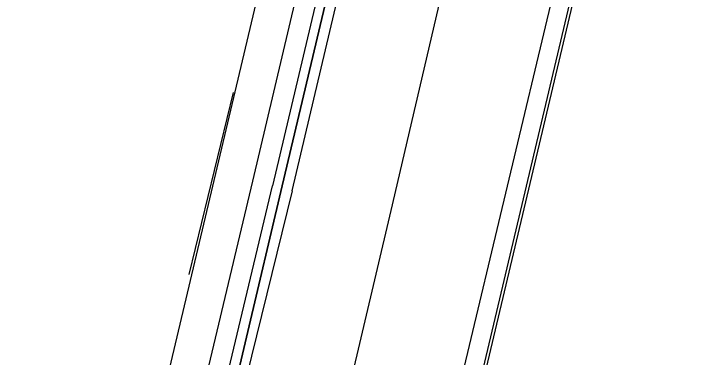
# Model space of a CAD drawing. Header units: feet. Extents: x -84 to 198, y -22 to 181.
# Drawn here: x 116.247 to 118.121, y 72.871 to 73.804 of the extents above; entities that cross this region are included whole.
import ezdxf

# ---------------------------------------------------------------- set-up
doc = ezdxf.new("R2010")
doc.units = ezdxf.units.FT
doc.layers.add('A-LINEA', color=7, linetype='CONTINUOUS')

msp = doc.modelspace()

# ---------------------------------------------------------------- linework, layer by layer
at = {"layer": 'A-LINEA'}
for p, q in [((121.8, 90.9511), (114.5867, 60.4578)), ((117.2133, 75.1511), (115.5733, 68.2178)), ((117.9733, 74.9778), (116.32, 68.0444)), ((116.8933, 73.3511), (117.28, 74.9911)), ((116.84, 73.5911), (116.72, 73.0978))]:
    msp.add_line(p, q, dxfattribs=at)
for points in [[(118.2, 75.6978), (115.0667, 62.4578), (114.5867, 60.4578), (117.1867, 59.8444), (117, 59.0311), (123.76, 57.4311), (119.2267, 38.2978), (126.2667, 36.6311)], [(117.68, 75.0444), (117.2667, 73.2711), (116.8933, 71.6844)], [(117, 73.3244), (117.4, 75.0178), (117.3867, 75.0311), (117.3733, 75.0311), (116.9733, 73.3378), (117.3733, 75.0311), (117.36, 75.0311), (117.3467, 75.0311), (116.9467, 73.3378)], [(116.5467, 71.7778), (116.5467, 71.7778), (116.52, 71.7778), (116.8933, 73.3511)], [(117, 73.3244), (116.6, 71.6978), (116.5867, 71.6978), (116.9733, 73.3378), (116.5867, 71.6978), (116.5733, 71.6978), (116.56, 71.6978), (116.56, 71.7111), (116.9467, 73.3378)]]:
    msp.add_lwpolyline(points, dxfattribs=at)

doc.saveas('drawing.dxf')
